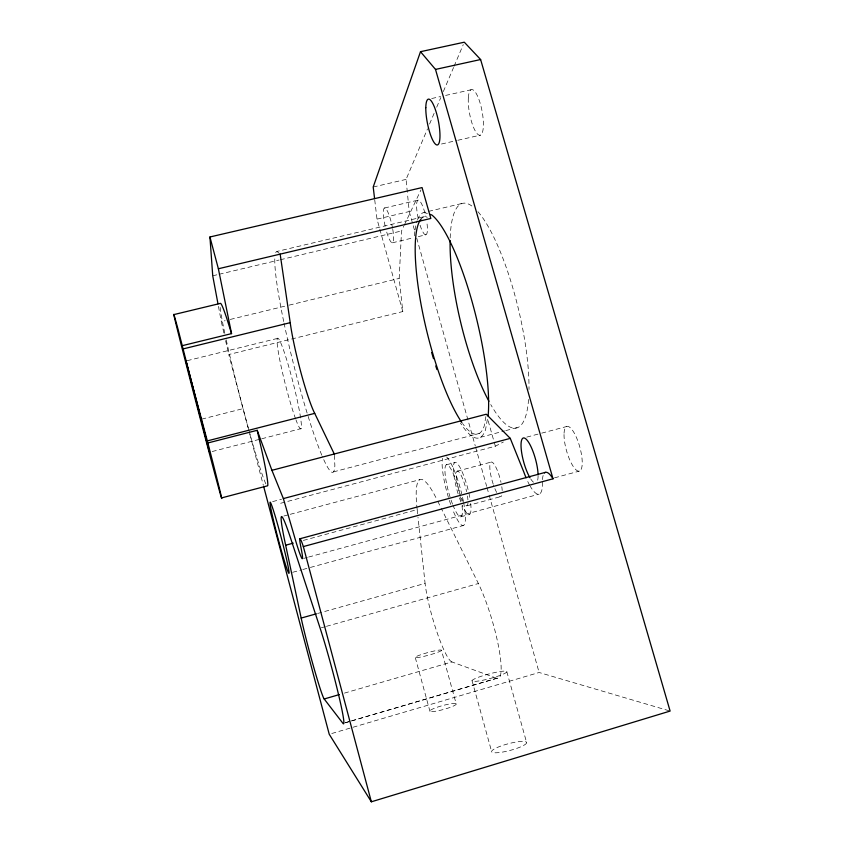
<?xml version="1.0" encoding="UTF-8"?>
<svg xmlns="http://www.w3.org/2000/svg" width="844" height="844" viewBox="0 0 844 844"><rect width="100%" height="100%" fill="white"/><g stroke="black" fill="none" stroke-linecap="round" stroke-linejoin="round"><path stroke-width="0.63" stroke-dasharray="4.22 3.17" d="M248.104 427.729L228.745 354.543L402.799 311.552L399.191 278.393L401.522 230.971L403.738 226.276M485.87 416.588L484.213 426.02A111.978 25.109 76.3 0 1 462.544 423.466M407.336 192.263L406.069 179.403L427.518 128.858M429.564 124.036L434.671 112.009M436.717 107.188L440.8 97.566M443.353 91.542L453.566 67.478M454.083 66.275L463.272 44.605M404.297 225.105L420.956 189.921M280.672 503.267L495.344 446.212L503.383 442.003M331.766 733.51L539.116 672.489L668.859 710.701M345.512 722.664L350.545 721.187M351.811 720.818L496.757 678.281A57.825 10.582 73.5 0 0 498.487 646.145A57.825 10.582 73.5 0 0 478.4 583.542L441.264 508.362M345.08 722.823L350.144 721.335M351.41 720.966L499.437 677.521M344.426 693.114L451.909 661.939L496.757 678.281M321.374 627.757L325.172 626.691M326.438 626.332L478.4 583.542M317.608 613.472L425.081 583.404L418.012 517.361M303.618 558.422L307.406 557.378M308.672 557.04L539.063 494.162M460.813 516.823L469.338 514.492M292.699 572.295L301.54 569.869M302.806 569.521L309.115 567.79M310.381 567.442L463.25 525.538M303.355 540.424L417.179 509.597A93.473 15.72 74.2 0 1 437.139 499.996M554.529 477.841L579.448 471.079M466.911 505.809L500.84 496.578M283.922 516L288.996 514.64M290.262 514.302L419.742 479.687M457.216 471.174L491.092 462.101M526.783 437.108L540.455 433.468M541.7 433.141L566.567 426.536M446.297 464.801L454.8 462.533M333.443 471.901L479.297 433.436M480.394 437.319L504.501 430.946M505.778 430.609L518.459 427.254M272.623 501.61L281.506 499.258M212.182 451.529L260.49 439.08M261.767 438.753L301.171 428.594M201.705 419.141L243.061 408.644M187.189 360.673L277.982 338.296M223.882 333.011L221.307 321.617L225.148 320.678M230.275 319.433L287.867 305.444M289.144 305.138L399.191 278.393M212.73 275.798L217.836 274.585M219.113 274.279L279.058 260.047M280.335 259.741L401.522 230.971M392.365 242.798L413.402 237.776M418.35 236.594L425.777 234.822A17.766 3.893 77.5 0 0 426.695 221.286M402.799 311.552L377.004 219.134L409.224 211.549L407.462 193.55M417.548 219.683A116.05 26.027 76.3 0 1 424.036 212.435L462.66 203.32M275.745 252.662A113.919 11.499 75.8 0 1 276.99 251.438L424.922 216.465L427.286 217.267M384.516 208.004L418.128 200.123M373.206 187.009L406.069 179.403M441.486 144.018L456.572 140.568M457.828 140.283L480.468 135.114M431.695 98.526L440.557 96.554M445.632 95.425L470.973 89.78M424.036 212.435L427.391 213.521M276.99 251.438L279.364 253.453M437.793 501.315L440.695 507.181M495.344 446.212L487.515 418.561L485.522 429.723A116.05 26.027 76.3 0 1 460.434 422.992M409.224 211.549L414.583 230.539M416.725 238.135L475.246 445.822M475.605 447.088L486.661 486.344M487.02 487.61L488.803 493.94M489.161 495.206L539.116 672.489M506.843 671.761A18.019 2.342 -14.9 0 1 480.278 680.718A18.019 2.342 -14.9 0 1 481.154 676.287A18.019 2.342 -14.9 0 1 506.843 671.761L526.667 742.709A18.125 3.46 -14.8 0 1 500.165 752.447A18.125 3.46 -14.8 0 1 500.534 746.17A18.125 3.46 -14.8 0 1 526.667 742.709M472.039 680.675L491.588 751.403M441.496 650.407A13.683 1.361 -15.3 0 1 420.787 657.043A13.683 1.361 -15.3 0 1 422.728 654.089A13.683 1.361 -15.3 0 1 441.496 650.407L456.266 704.149A13.736 1.994 -15.3 0 1 435.599 711.228A13.736 1.994 -15.3 0 1 437.255 707.219A13.736 1.994 -15.3 0 1 456.266 704.149M415.29 657.592L429.955 711.365M249.792 434.09L263.254 484.962M225.601 340.617L228.745 354.543M218.448 306.34L221.307 321.617M374.725 199.859L377.004 219.134M417.179 509.597L417.875 516.074M334.34 455.264L334.857 465.308A113.919 11.499 75.8 0 1 322.334 456.435M295.6 418.856A46.821 3.956 75.7 0 1 277.054 341.43A46.821 3.956 75.7 0 1 294.82 389.654A46.821 3.956 75.7 0 1 295.97 419.858M265.849 483.865A94.359 4.347 75.6 0 1 249.18 431.21M248.832 429.944A94.359 4.347 75.6 0 1 226.16 339.583M224.81 333.327A94.359 4.347 75.6 0 1 220.02 305.876M421.04 219.039A111.978 25.109 76.3 0 1 424.922 216.465M321.817 455.222A113.919 11.499 75.8 0 1 307.49 414.288M307.111 413.043A113.919 11.499 75.8 0 1 283.974 322.83M283.7 321.522A113.919 11.499 75.8 0 1 274.849 257.642M542.492 482.23A34.984 9.094 74.5 0 1 530.232 486.239M529.694 485.289A34.984 9.094 74.5 0 1 526.972 479.856M414.436 235.835A116.05 26.027 76.3 0 1 414.91 231.119M415.058 230.022A116.05 26.027 76.3 0 1 417.158 220.748M470.699 503.467A26.987 5.412 74.7 0 1 462.259 505.145M460.898 501.874A26.987 5.412 74.7 0 1 459.147 497.032M458.102 493.814A26.987 5.412 74.7 0 1 455.159 462.417A26.987 5.412 74.7 0 1 468.694 492.136M468.947 493.276A26.987 5.412 74.7 0 1 470.045 498.825M462.027 505.83A27.019 5.212 74.7 0 1 452.985 505.271M452.542 504.142A27.019 5.212 74.7 0 1 450.791 499.289M450.105 497.158A27.019 5.212 74.7 0 1 446.645 464.685A27.019 5.212 74.7 0 1 460.244 495.628M460.497 496.757A27.019 5.212 74.7 0 1 461.531 502.233M463.62 502.465A36.028 6.963 74.7 0 1 463.704 525.316A36.028 6.963 74.7 0 1 452.806 509.987M450.707 504.406A36.028 6.963 74.7 0 1 442.625 458.303M446.592 456.984A36.028 6.963 74.7 0 1 461.731 493.824M462.544 497.295A36.028 6.963 74.7 0 1 463.367 501.188M425.819 234.822A17.766 3.893 77.5 0 1 419.31 222.7M418.202 218.301A17.766 3.893 77.5 0 1 418.181 200.112A17.766 3.893 77.5 0 1 425.83 216.708M467.977 502.887A17.988 3.608 74.7 0 1 464.559 504.058M463.103 501.568A17.988 3.608 74.7 0 1 461.584 498.213M460.096 494.215A17.988 3.608 74.7 0 1 457.279 471.142A17.988 3.608 74.7 0 1 466.616 491.651M467.46 496.019A17.988 3.608 74.7 0 1 467.924 499.859M496.683 492.463A17.924 4.104 74.5 0 1 493.55 485.173M493.191 484.108A17.924 4.104 74.5 0 1 491.292 462.037A17.924 4.104 74.5 0 1 500.998 482.357M501.8 486.714A17.924 4.104 74.5 0 1 502.191 490.554M501.684 495.66A17.924 4.104 74.5 0 1 499.669 496.325M533.503 482.219A23.316 6.066 74.5 0 1 530.707 478.928M538.092 475.974A23.316 6.066 74.5 0 1 537.132 481.639M392.755 229.325A17.84 3.418 77.3 0 1 392.397 242.787A17.84 3.418 77.3 0 1 386.257 230.539M385.149 226.118A17.84 3.418 77.3 0 1 384.917 208.004A17.84 3.418 77.3 0 1 392.555 228.207M528.576 399.465A115.533 29.635 76.5 0 1 490.754 404.561M450.179 237.892A115.533 29.635 76.5 0 1 473.684 207.434M477.936 211.675A115.533 29.635 76.5 0 1 528.998 389.506M451.909 661.939A47.823 7.29 74 0 1 436.97 632.145A47.823 7.29 74 0 1 425.081 583.404M542.523 479.624A29.097 7.828 73.9 0 1 543.135 475.467M468.314 98.147A23.231 6.362 79.4 0 0 478.77 135.008A23.231 6.362 79.4 0 0 480.394 104.023A23.231 6.362 79.4 0 0 468.314 98.147M564.024 434.481A23.199 6.889 74.4 0 0 577.539 470.868A23.199 6.889 74.4 0 0 577.823 440.916A23.199 6.889 74.4 0 0 564.024 434.481"/><path stroke-width="1.27" d="M487.98 415.934L488.265 414.33A116.05 26.027 76.3 0 0 471.712 300.337A116.05 26.027 76.3 0 0 431.748 214.935L429.628 214.249M263.592 486.228L329.234 734.259L371.349 801.8L670.115 711.07L480.616 59.534L464.295 42.2L420.502 51.695L373.206 187.009L374.578 198.572M324.191 698.98L342.991 723.403A58.89 3.249 74.8 0 0 338.075 692.618A58.89 3.249 74.8 0 0 320.108 628.115L291.486 540.888A95.024 4.811 75 0 0 285.652 545.213L301.171 618.072A48.551 2.226 75 0 0 313.768 667.382A48.551 2.226 75 0 0 324.191 698.98L339.372 694.58M301.171 618.072L316.342 613.82M285.652 545.213L293.237 543.156M207.877 442.963L213.395 464.559A94.866 0.665 75.4 0 1 216.328 479.476A94.866 0.665 75.4 0 1 183.454 353.625A94.866 0.665 75.4 0 1 178.042 329.244L209.491 451.951L185.912 360.989L207.877 442.963L257.198 430.303L271.916 470.319L283.362 498.582L293.796 534.326A35.975 2.11 75.2 0 0 301.013 547.809A29.951 1.815 75.1 0 1 303.344 546.574L553.01 478.791L435.504 69.419L420.502 51.695M299.905 538.767L545.329 472.376M283.362 498.582L510.272 438.384L523.902 472.239A34.984 9.094 74.5 0 0 526.076 477.788M221.592 497.907L267.696 485.775A94.359 4.347 75.6 0 0 262.125 451.93L257.198 430.303M271.916 470.319L486.281 414.225L510.272 438.384M207.307 440.906L314.717 413.37L334.277 454.009M182.452 345.629L231.551 333.623L218.374 268.761L209.934 236.985L422.063 187.579L430.82 218.459L218.374 268.761M183.264 348.878L290.22 322.672L280.155 254.128M173.885 314.59L220.537 303.355A94.359 4.347 75.6 0 1 226.466 317.492L231.551 333.623M435.504 69.419L480.616 59.534M303.344 546.574L371.349 801.8M217.974 303.798L212.73 275.798L209.934 236.985M461.837 422.464A111.978 25.109 76.3 0 1 422.496 311.869A111.978 25.109 76.3 0 1 421.04 219.039M314.717 413.37A56.263 5.655 75.8 0 1 290.22 322.672M436.928 369.545A116.05 26.027 76.3 0 1 435.768 365.979M433.489 358.668A116.05 26.027 76.3 0 1 431.653 352.486M529.969 477.746A23.316 6.066 74.5 0 1 521.033 446.022A23.316 6.066 74.5 0 1 529.135 443.142A23.316 6.066 74.5 0 1 538.082 474.866M488.94 401.301A115.533 29.635 76.5 0 1 450.116 240.529M544.433 472.957A29.097 7.828 73.9 0 1 553.01 478.791M273.445 520.242A36.777 1.646 75.2 0 0 288.901 573.329A36.777 1.646 75.2 0 0 276.262 519.735A36.777 1.646 75.2 0 0 273.445 520.242M425.798 107.652A23.347 5.591 78.9 0 0 436.2 144.714A23.347 5.591 78.9 0 0 436.686 113.845A23.347 5.591 78.9 0 0 425.798 107.652"/></g></svg>
